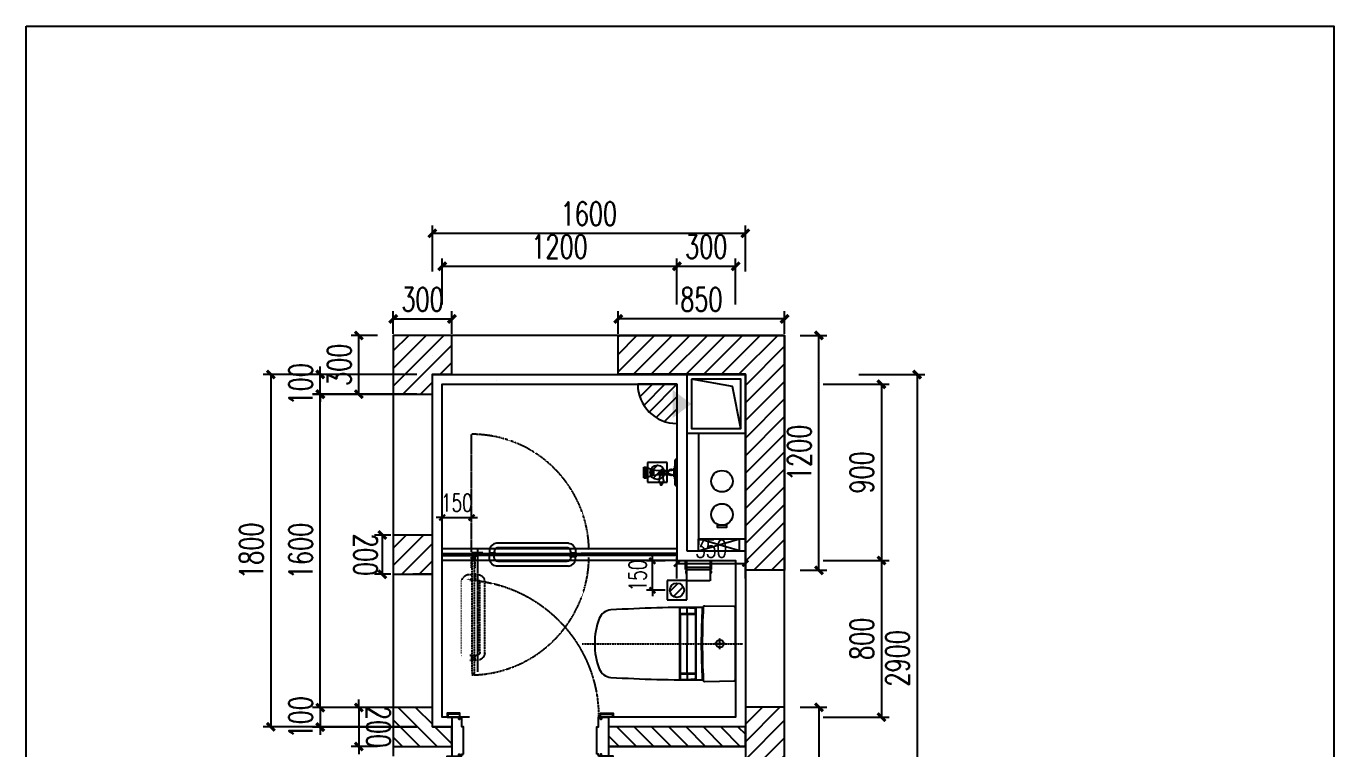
# Model space of a CAD drawing. Header units: millimetres. Extents: x 1229 to 7913, y 577 to 7470.
# Drawn here: x 1229 to 7913, y 3778 to 7470 of the extents above; entities that cross this region are included whole.
import ezdxf

# ---------------------------------------------------------------- set-up
doc = ezdxf.new("R2010")
doc.units = ezdxf.units.MM
doc.set_wipeout_variables(frame=1)
doc.linetypes.add('1', pattern=[0.375, 0.25, -0.125])
doc.linetypes.add('DASH', pattern=[0.35, 0.25, -0.1])
for name, color, linetype in [('BZ-01-轴线、立面、节点尺寸', 3, 'Continuous'), ('JJ-01-洁具', 32, 'Continuous'), ('JJ-01-洁具新', 32, 'Continuous'), ('L-02-装修层新', 15, 'Continuous'), ('QT-02-新建墙体', 4, 'Continuous'), ('SPACE_HATCH', 8, 'Continuous'), ('wall-1', 7, 'Continuous'), ('建-墙-填充墙', 53, 'Continuous'), ('管井', 210, 'Continuous'), ('门', 8, 'Continuous'), ('门套', 15, 'Continuous')]:
    doc.layers.add(name, color=color, linetype=linetype)
doc.styles.add('DIM_FONT', font='SIMPLEX', dxfattribs={"width": 0.7, "bigfont": 'GBCBIG'})
doc.dimstyles.new('30', dxfattribs={"dimtxt": 90, "dimasz": 30, "dimexe": 30, "dimexo": 60, "dimgap": 30, "dimtad": 1, "dimdec": 0, "dimzin": 0, "dimdsep": 46, "dimtxsty": 'DIM_FONT', "dimblk": 'ARCHTICK', "dimcen": 0.09, "dimclrd": 9, "dimclre": 9, "dimclrt": 2, "dimazin": 2, "dimtfac": 1, "dimtdec": 0, "dimtix": 1, "dimtmove": 2, "dimatfit": 3, "dimldrblk": 'DOT', "dimfxl": 1, "dimtolj": 1, "dimtzin": 0, "dimarcsym": 0})
doc.dimstyles.new('40', dxfattribs={"dimtxt": 120, "dimasz": 40, "dimexe": 40, "dimexo": 80, "dimgap": 40, "dimtad": 1, "dimdec": 0, "dimzin": 0, "dimdsep": 46, "dimtxsty": 'DIM_FONT', "dimblk": 'ARCHTICK', "dimcen": 0.09, "dimclrd": 3, "dimclre": 3, "dimclrt": 2, "dimazin": 2, "dimtfac": 1, "dimtdec": 0, "dimtix": 1, "dimtmove": 2, "dimatfit": 3, "dimldrblk": 'DOT', "dimfxl": 1, "dimtolj": 1, "dimtzin": 0, "dimarcsym": 0})
pattern_1 = [(45, (-393542.877, -238083.166), (-44.901281, 44.901281), [])]

# ---------------------------------------------------------------- blocks, each defined once
blk = doc.blocks.new('喷淋')
for p, q in [((246363.7, 44271.6, 1200), (246363.7, 44325.4, 1200)), ((246363.7, 44325.4, 1200), (246373.7, 44325.4, 1200)), ((246373.7, 44325.4, 1200), (246406, 44313.4, 1200)), ((246373.7, 44271.6, 1200), (246373.7, 44325.4, 1200)), ((246406, 44313.4, 1200), (246406, 44283.6, 1200)), ((246406, 44311.6, 1200), (246441.5, 44308.9, 1200)), ((246519.1, 44276.5, 1200), (246519.1, 44320.5, 1200)), ((246521.1, 44266.5, 1200), (246521.1, 44330.5, 1200)), ((246524.1, 44234.2, 1200), (246524.1, 44362.8, 1200)), ((246525.4, 44276.5, 1200), (246525.4, 44320.5, 1200)), ((246527.1, 44365.8, 1200), (246532.4, 44365.8, 1200)), ((246527.4, 44266.5, 1200), (246527.4, 44330.5, 1200)), ((246532.4, 44333.5, 1200), (246530.4, 44333.5, 1200)), ((246532.4, 44365.8, 1200), (246532.4, 44231.2, 1200)), ((246363.7, 44271.6, 1200), (246373.7, 44271.6, 1200)), ((246373.7, 44271.6, 1200), (246406, 44283.6, 1200)), ((246406, 44284.2, 1200), (246441.5, 44288.1, 1200)), ((246448.1, 44298.5, 1200), (246440.2, 44256.2, 1200)), ((246440.2, 44256.2, 1200), (246449.4, 44236.6, 1200)), ((246441.5, 44308.9, 1200), (246441.5, 44288.1, 1200)), ((246441.5, 44308.9, 1200), (246490.6, 44308.9, 1200)), ((246441.5, 44288.1, 1200), (246491.8, 44288.1, 1200)), ((246453.6, 44298.6, 1200), (246463, 44256.6, 1200)), ((246463, 44256.6, 1200), (246454.5, 44236.7, 1200)), ((246515.5, 44309.2, 1200), (246525.4, 44309.2, 1200)), ((246515.5, 44289.2, 1200), (246525.4, 44289.2, 1200)), ((246532.4, 44263.5, 1200), (246530.4, 44263.5, 1200)), ((246527.1, 44231.2, 1200), (246532.4, 44231.2, 1200))]:
    blk.add_line(p, q)
for centre, radius in [((246503.2, 44299.2, 1200), 15.9), ((246450.8, 44298.5, 1200), 2.75), ((246452, 44235.9, 1200), 2.75)]:
    blk.add_circle(centre, radius)
for centre, radius, start, end in [((246459.3, 44444.3, 1200), 141.1, 270.00348, 294.84229), ((246521.2, 44320.5, 1200), 2.06, 90.00008, 179.99795), ((246524.1, 44330.5, 1200), 3, 90.00008, 179.99795), ((246527.1, 44362.8, 1200), 3, 90.00008, 179.99795), ((246527.4, 44320.5, 1200), 2.06, 90.00008, 179.99795), ((246530.4, 44330.5, 1200), 3, 90.00008, 179.99795), ((246450.8, 44298.5, 1200), 9.75, 298.76323, 243.34714), ((246450.8, 44298.5, 1200), 4.75, 317.34923, 224.76113), ((246459.3, 44152.8, 1200), 141.1, 65.15788, 89.99108), ((246521.2, 44276.5, 1200), 2.06, 179.99795, 270.00008), ((246524.1, 44266.5, 1200), 3, 179.99795, 270.00008), ((246527.4, 44276.5, 1200), 2.06, 179.99795, 270.00008), ((246530.4, 44266.5, 1200), 3, 179.99795, 270.00008), ((246527.1, 44234.2, 1200), 3, 180.00205, 269.99992)]:
    blk.add_arc(centre, radius, start, end)
at = {"extrusion": (0, 0, -1)}
blk.add_ellipse((246406, 44298.1, 2800), major_axis=(0, 12.7), ratio=0.672721, dxfattribs=at)
blk = doc.blocks.new('A$C686B1A3C')
for p, q in [((-285.7, -180.3), (-285.7, 180.3)), ((-283.3, 156.4), (-283.3, 180.3)), ((-283.3, 148.3), (-283.3, -148.3)), ((-280.3, 153.4), (-208.6, 153.4)), ((-280.3, 151.3), (-208.6, 151.3)), ((-247.6, 155.1), (-247.6, 181.4)), ((-247.6, 149.1), (-247.6, -0.2)), ((-205.6, 156.4), (-205.6, 178.4)), ((-205.6, 148.3), (-205.6, -148.3)), ((-201, -184.8), (-201, 185.3)), ((-720, 0), (-720, 0)), ((-247.6, -149.1), (-247.6, 0.2)), ((-52.7, 0), (-108.1, 0)), ((-283.3, -156.4), (-283.3, -180.3)), ((-280.3, -151.3), (-208.6, -151.3)), ((-280.3, -153.4), (-208.6, -153.4)), ((-247.6, -155.1), (-247.6, -181.4)), ((-205.6, -156.4), (-205.6, -178.4))]:
    blk.add_line(p, q)
blk.add_lwpolyline([(0, 183.1, 0.40958), (-6.9, 190.1), (-158.2, 192.5, 0.340858), (-165.1, 187.3, -0.338866), (-168, 185.1, 0.017192), (-637.7, 172.2, 0.297651), (-697.3, 128.8, 0.100336), (-720, 0, 0.100336), (-697.3, -128.8, 0.297651), (-637.7, -172.1, 0.016617), (-168.1, -184.6, -0.353394), (-165.2, -187, 0.356819), (-158.1, -192.5), (-6.9, -190.1, 0.409594), (0, -183.1)], format="xyb", close=True)
blk.add_circle((-80.4, 0), 20)
for centre, radius, start, end in [((-282.7, 180.3), 3, 88.90255, 179.99831), ((-280.3, 180.3), 3, 88.87567, 180), ((-280.3, 156.4), 3, 180, 270), ((-280.3, 148.3), 3, 90, 180), ((-381.9, -4999.3), 5183.6, 88.08199, 88.90255), ((-208.6, 156.4), 3, 270, 0), ((-208.6, 148.3), 3, 0, 90), ((-208.6, 178.4), 3, 0, 88.08199), ((3130, 2.3), 3305.4, 176.82925, 180.04022), ((3135, 2.3), 3305.4, 176.82985, 180.04022), ((3133, -2.4), 3308.4, 179.95843, 183.15762), ((3138, -2.4), 3308.4, 179.95843, 183.15705), ((-282.7, -180.3), 3, 179.99889, 271.09465), ((-280.3, -148.3), 3, 179.9972, 269.9972), ((-280.3, -156.4), 3, 89.9972, 179.9972), ((-280.3, -180.3), 3, 179.9972, 271.12153), ((-381.7, 4999.3), 5183.6, 271.09465, 271.91521), ((-208.6, -148.3), 3, 269.9972, 359.9972), ((-208.6, -156.4), 3, 359.9972, 89.9972), ((-208.6, -178.4), 3, 271.91521, 359.9972)]:
    blk.add_arc(centre, radius, start, end)
at = {"layer": 'JJ-01-洁具', "color": 251, "linetype": 'DASH'}
for p, q in [((-783.6, 0), (36.8, 0)), ((-80.4, -27.6), (-80.4, 27.7)), ((-80.4, -27.6), (-80.4, 27.7))]:
    blk.add_line(p, q, dxfattribs=at)
blk = doc.blocks.new('*U10')
at = {"layer": '门套', "color": 8, "elevation": 0}
for points in [[(-480460.3, 74389.1), (-480460.3, 74389.1), (-480460.3, 74409.1), (-480525.3, 74409.1), (-480525.3, 74389.1), (-480520.3, 74389.1)], [(-479740.3, 74389.1), (-479740.3, 74389.1), (-479740.3, 74409.1), (-479675.3, 74409.1), (-479675.3, 74389.1), (-479680.3, 74389.1)], [(-480460.3, 74189.2), (-480460.3, 74189.2), (-480460.3, 74169.2), (-480525.3, 74169.2), (-480525.3, 74189.2), (-480520.3, 74189.2)], [(-479740.3, 74189.2), (-479740.3, 74189.2), (-479740.3, 74169.2), (-479675.3, 74169.2), (-479675.3, 74189.2), (-479680.3, 74189.2)]]:
    blk.add_lwpolyline(points, dxfattribs=at)
at = {"layer": '门套', "elevation": 0}
for points in [[(-480460.3, 74379.1), (-480460.3, 74404.1), (-480520.3, 74404.1), (-480520.3, 74389.1), (-480465.3, 74389.1), (-480465.3, 74379.1)], [(-479740.3, 74379.1), (-479740.3, 74404.1), (-479680.3, 74404.1), (-479680.3, 74389.1), (-479735.3, 74389.1), (-479735.3, 74379.1)], [(-480460.3, 74199.2), (-480460.3, 74174.2), (-480520.3, 74174.2), (-480520.3, 74189.2), (-480465.3, 74189.2), (-480465.3, 74199.2)], [(-479740.3, 74199.2), (-479740.3, 74174.2), (-479680.3, 74174.2), (-479680.3, 74189.2), (-479735.3, 74189.2), (-479735.3, 74199.2)]]:
    blk.add_lwpolyline(points, close=True, dxfattribs=at)
for points in [[(-480440.3, 74199.2), (-480440.3, 74339.1), (-480450.3, 74339.1), (-480450.3, 74389.1), (-480500.3, 74389.1), (-480500.3, 74189.2), (-480465.3, 74189.2), (-480465.3, 74199.2), (-480460.3, 74199.2), (-480460.3, 74189.2), (-480450.3, 74189.2)], [(-479760.3, 74199.2), (-479760.3, 74339.1), (-479750.3, 74339.1), (-479750.3, 74389.1), (-479700.3, 74389.1), (-479700.3, 74189.2), (-479735.3, 74189.2), (-479735.3, 74199.2), (-479740.3, 74199.2), (-479740.3, 74189.2), (-479750.3, 74189.2)]]:
    blk.add_lwpolyline(points, dxfattribs=at)
at = {"layer": '门套', "linetype": 'ByBlock', "elevation": 0}
for points in [[(-480460.3, 74389.1), (-480460.3, 74379.1), (-480465.3, 74379.1), (-480465.3, 74389.1)], [(-479740.3, 74389.1), (-479740.3, 74379.1), (-479735.3, 74379.1), (-479735.3, 74389.1)], [(-480450.3, 74189.2), (-480450.3, 74199.2), (-480440.3, 74199.2)], [(-479750.3, 74189.2), (-479750.3, 74199.2), (-479760.3, 74199.2)]]:
    blk.add_lwpolyline(points, dxfattribs=at)
blk = doc.blocks.new('A$C2634459F')
at = {"color": 0}
for p, q in [((592.3, 337.9, 0), (592.3, 334.1, 0)), ((592.3, 337.9, 0), (650, 337.9, 0)), ((650, 320.2, 0), (650, 337.9, 0))]:
    blk.add_line(p, q, dxfattribs=at)
at = {"color": 0, "linetype": 'DASH'}
for p, q in [((650, 320.2, 0), (632.3, 320.2, 0)), ((632.3, 262.4, 0), (632.3, 320.2, 0)), ((650, 262.4, 0), (650, 320.2, 0)), ((632.3, 262.4, 0), (636.2, 262.4, 0)), ((646.2, 262.4, 0), (650, 262.4, 0))]:
    blk.add_line(p, q, dxfattribs=at)
at = {"color": 0, "elevation": 0}
for points in [[(147.3, 337.9), (114.8, 337.9), (114.8, 334.1), (147.3, 334.1)], [(562.2, 337.9), (529.7, 337.9), (529.7, 334.1), (562.2, 334.1)], [(626, 324.1), (626, 321.2), (645.2, 321.2), (645.2, 337), (626, 337), (626, 334.1), (642.3, 334.1), (642.3, 324.1)], [(642.3, 332.5), (640.8, 334.1), (52.9, 334.1), (50, 331.2), (50, 327), (52.9, 324.1), (639.4, 324.1), (642.3, 327)], [(147.3, 320.2), (114.8, 320.2), (114.8, 324.1), (147.3, 324.1)]]:
    blk.add_lwpolyline(points, close=True, dxfattribs=at)
for points in [[(154.7, 387.4, 0.36855), (119, 351.7), (119, 337.8)], [(143.1, 337.8), (143.1, 344.1, -0.414214), (162.4, 363.4), (514.6, 363.4, -0.414214), (533.9, 344.1), (533.9, 334)], [(154.7, 387.4), (522.3, 387.4, -0.368054), (558, 351.7), (558, 334)], [(154.7, 270.6, -0.36855), (119, 306.4), (119, 320.2)], [(143.1, 320.2), (143.1, 314, 0.414214), (162.4, 294.7), (514.6, 294.7, 0.414214), (533.9, 314), (533.9, 324.1)], [(154.7, 270.6), (522.3, 270.6, 0.368054), (558, 306.4), (558, 324.1)]]:
    blk.add_lwpolyline(points, format="xyb", dxfattribs=at)
at = {"color": 0, "linetype": 'DASH', "elevation": 0}
for points in [[(646.2, 296.1), (649.1, 296.1), (649.1, 315.4), (633.3, 315.4), (633.3, 296.1), (636.2, 296.1), (636.2, 312.5), (646.2, 312.5)], [(637.7, 312.5), (636.2, 311), (636.2, -276.8), (639.1, -279.7), (643.4, -279.7), (646.2, -276.8), (646.2, 309.6), (643.3, 312.5)], [(631.2, 234.4), (631.2, 201.8), (635, 201.8), (635, 234.4)], [(632.4, -182.4), (632.4, -215), (636.2, -215), (636.2, -182.4)], [(650.1, -182.4), (650.1, -215), (646.2, -215), (646.2, -182.4)]]:
    blk.add_lwpolyline(points, close=True, dxfattribs=at)
for points in [[(582.8, -175), (582.9, 192.5, -0.368054), (618.6, 228.2), (636.3, 228.2)], [(632.4, -186.6), (626.1, -186.6, -0.414214), (606.9, -167.4), (606.9, 184.8, -0.414214), (626.2, 204.1), (636.3, 204.1)], [(699.7, -175), (699.6, 192.5, 0.368054), (663.8, 228.2), (646.2, 228.2)], [(650.1, -186.6), (656.3, -186.6, 0.414214), (675.6, -167.4), (675.5, 184.8, 0.414214), (656.3, 204.1), (646.2, 204.1)], [(582.8, -175, 0.36855), (618.6, -210.7), (632.4, -210.7)], [(699.7, -175, -0.36855), (663.9, -210.7), (650.1, -210.7)]]:
    blk.add_lwpolyline(points, format="xyb", dxfattribs=at)
blk = doc.blocks.new('eqrew')
at = {"layer": '门', "linetype": 'DASH'}
blk.add_arc((-478556, 72827.2), 701.7, 3.40844, 89.95242, dxfattribs=at)
blk.add_wipeout([(-478555.4, 72828.9), (-478555.4, 72868.9), (-477855.4, 72868.9), (-477855.4, 72828.9)]).dxf.layer = '门'
blk = doc.blocks.new('CA6WA18')
at = {"color": 4, "ltscale": 0.5}
for points in [[(250, -250), (0, -250), (0, 0), (250, 0)], [(230, -230), (20, -230), (20, -20), (230, -20)]]:
    blk.add_lwpolyline(points, close=True, dxfattribs=at)
blk.add_lwpolyline([(20, -20), (198.9, -54.5), (230, -230)], dxfattribs=at)
at = {"color": 250, "linetype": 'DASH', "ltscale": 0.5}
blk.add_solid([(65, -310), (125, -230), (185, -310)], dxfattribs=at)
blk = doc.blocks.new('_ArchTick')
at = {"color": 0, "linetype": 'ByBlock', "const_width": 0.4}
blk.add_lwpolyline([(-0.5, -0.5), (0.5, 0.5)], dxfattribs=at)
blk = doc.blocks.new('*D14')
at = {"layer": 'BZ-01-轴线、立面、节点尺寸', "color": 3, "lineweight": -2}
for p, q in [((4555.2, 6047.9), (4555.2, 6283.6)), ((4855.2, 6047.9), (4855.2, 6283.6)), ((4555.2, 6243.6), (4855.2, 6243.6))]:
    blk.add_line(p, q, dxfattribs=at)
at = {"layer": 'Defpoints', "color": 0}
for p in [(4855.2, 6243.6), (4555.2, 5967.9), (4855.2, 5967.9)]:
    blk.add_point(p, dxfattribs=at)
at = {"layer": 'BZ-01-轴线、立面、节点尺寸', "color": 3, "lineweight": -2, "xscale": 40, "yscale": 40, "zscale": 40}
for p, rotation in [((4555.2, 6243.6), 179.9997124094776), ((4855.2, 6243.6), 359.9997124094776)]:
    blk.add_blockref('_ArchTick', p, dxfattribs=dict(at, rotation=rotation))
at = {"layer": 'BZ-01-轴线、立面、节点尺寸', "color": 2, "insert": (4705.2, 6343.6), "char_height": 120, "attachment_point": 5, "rotation": 359.99971, "style": 'DIM_FONT'}
blk.add_mtext('\\A1;300', dxfattribs=at)
blk = doc.blocks.new('_Dot')
at = {"lineweight": -2}
blk.add_line((-0.5, 0), (-1, 0), dxfattribs=at)
at = {"const_width": 0.5}
blk.add_lwpolyline([(-0.25, 0, 1), (0.25, 0, 1)], format="xyb", close=True, dxfattribs=at)
blk = doc.blocks.new('*D15')
at = {"layer": 'BZ-01-轴线、立面、节点尺寸', "color": 3, "lineweight": -2}
for p, q in [((5302.2, 5640.4), (5640.6, 5640.4)), ((5600.6, 5640.4), (5600.6, 4740.4)), ((5302.2, 4740.4), (5640.6, 4740.4))]:
    blk.add_line(p, q, dxfattribs=at)
at = {"layer": 'Defpoints', "color": 0}
for p in [(5222.2, 5640.4), (5222.2, 4740.4), (5600.6, 4740.4)]:
    blk.add_point(p, dxfattribs=at)
at = {"layer": 'BZ-01-轴线、立面、节点尺寸', "color": 3, "lineweight": -2, "xscale": 40, "yscale": 40, "zscale": 40}
for p, rotation in [((5600.6, 5640.4), 90), ((5600.6, 4740.4), 270)]:
    blk.add_blockref('_ArchTick', p, dxfattribs=dict(at, rotation=rotation))
at = {"layer": 'BZ-01-轴线、立面、节点尺寸', "color": 2, "insert": (5500.6, 5190.4), "char_height": 120, "attachment_point": 5, "rotation": 90, "style": 'DIM_FONT'}
blk.add_mtext('\\A1;900', dxfattribs=at)
blk = doc.blocks.new('*D16')
at = {"layer": 'BZ-01-轴线、立面、节点尺寸', "color": 3, "lineweight": -2}
for p, q in [((5484.2, 5690.4), (5822.6, 5690.4)), ((5782.6, 5690.4), (5782.6, 2790.4)), ((5484.2, 2790.4), (5822.6, 2790.4))]:
    blk.add_line(p, q, dxfattribs=at)
at = {"layer": 'Defpoints', "color": 0}
for p in [(5404.2, 5690.4), (5404.2, 2790.4), (5782.6, 2790.4)]:
    blk.add_point(p, dxfattribs=at)
at = {"layer": 'BZ-01-轴线、立面、节点尺寸', "color": 3, "lineweight": -2, "xscale": 40, "yscale": 40, "zscale": 40}
for p, rotation in [((5782.6, 5690.4), 90), ((5782.6, 2790.4), 270)]:
    blk.add_blockref('_ArchTick', p, dxfattribs=dict(at, rotation=rotation))
at = {"layer": 'BZ-01-轴线、立面、节点尺寸', "color": 2, "insert": (5682.6, 4240.4), "char_height": 120, "attachment_point": 5, "rotation": 90, "style": 'DIM_FONT'}
blk.add_mtext('\\A1;2900', dxfattribs=at)
blk = doc.blocks.new('*D17')
at = {"layer": 'BZ-01-轴线、立面、节点尺寸', "color": 3, "lineweight": -2}
for p, q in [((5302.2, 4740.4), (5640.6, 4740.4)), ((5600.6, 4740.4), (5600.6, 3940.4)), ((5302.2, 3940.4), (5640.6, 3940.4))]:
    blk.add_line(p, q, dxfattribs=at)
at = {"layer": 'Defpoints', "color": 0}
for p in [(5222.2, 4740.4), (5222.2, 3940.4), (5600.6, 3940.4)]:
    blk.add_point(p, dxfattribs=at)
at = {"layer": 'BZ-01-轴线、立面、节点尺寸', "color": 3, "lineweight": -2, "xscale": 40, "yscale": 40, "zscale": 40}
for p, rotation in [((5600.6, 4740.4), 90), ((5600.6, 3940.4), 270)]:
    blk.add_blockref('_ArchTick', p, dxfattribs=dict(at, rotation=rotation))
at = {"layer": 'BZ-01-轴线、立面、节点尺寸', "color": 2, "insert": (5500.6, 4340.4), "char_height": 120, "attachment_point": 5, "rotation": 90, "style": 'DIM_FONT'}
blk.add_mtext('\\A1;800', dxfattribs=at)
blk = doc.blocks.new('*D19')
at = {"layer": 'BZ-01-轴线、立面、节点尺寸', "color": 3, "lineweight": -2}
for p, q in [((3305.2, 6216.4), (3305.2, 6452.1)), ((4905.2, 6216.4), (4905.2, 6452.1)), ((3305.2, 6412.1), (4905.2, 6412.1))]:
    blk.add_line(p, q, dxfattribs=at)
at = {"layer": 'Defpoints', "color": 0}
for p in [(4905.2, 6412.1), (3305.2, 6136.4), (4905.2, 6136.4)]:
    blk.add_point(p, dxfattribs=at)
at = {"layer": 'BZ-01-轴线、立面、节点尺寸', "color": 3, "lineweight": -2, "xscale": 40, "yscale": 40, "zscale": 40, "rotation": 180}
blk.add_blockref('_ArchTick', (3305.2, 6412.1), dxfattribs=at)
at = {"layer": 'BZ-01-轴线、立面、节点尺寸', "color": 3, "lineweight": -2, "xscale": 40, "yscale": 40, "zscale": 40}
blk.add_blockref('_ArchTick', (4905.2, 6412.1), dxfattribs=at)
at = {"layer": 'BZ-01-轴线、立面、节点尺寸', "color": 2, "insert": (4105.2, 6512.1), "char_height": 120, "attachment_point": 5, "style": 'DIM_FONT'}
blk.add_mtext('\\A1;1600', dxfattribs=at)
blk = doc.blocks.new('*D20')
at = {"layer": 'BZ-01-轴线、立面、节点尺寸', "color": 3, "lineweight": -2}
for p, q in [((3355.6, 6047.9), (3355.6, 6283.6)), ((4555.2, 6047.9), (4555.2, 6283.6)), ((3355.6, 6243.6), (4555.2, 6243.6))]:
    blk.add_line(p, q, dxfattribs=at)
at = {"layer": 'Defpoints', "color": 0}
for p in [(4555.2, 6243.6), (3355.6, 5967.9), (4555.2, 5967.9)]:
    blk.add_point(p, dxfattribs=at)
at = {"layer": 'BZ-01-轴线、立面、节点尺寸', "color": 3, "lineweight": -2, "xscale": 40, "yscale": 40, "zscale": 40}
for p, rotation in [((3355.6, 6243.6), 179.9999280848326), ((4555.2, 6243.6), 359.9999280848325)]:
    blk.add_blockref('_ArchTick', p, dxfattribs=dict(at, rotation=rotation))
at = {"layer": 'BZ-01-轴线、立面、节点尺寸', "color": 2, "insert": (3955.4, 6343.6), "char_height": 120, "attachment_point": 5, "rotation": 359.99993, "style": 'DIM_FONT'}
blk.add_mtext('\\A1;1200', dxfattribs=at)
blk = doc.blocks.new('*D21')
at = {"layer": 'BZ-01-轴线、立面、节点尺寸', "color": 3, "lineweight": -2}
for p, q in [((3025.2, 5890.4), (2889.6, 5890.4)), ((2929.5, 5590.4), (2929.6, 5890.4)), ((3025.1, 5590.4), (2889.5, 5590.5))]:
    blk.add_line(p, q, dxfattribs=at)
at = {"layer": 'Defpoints', "color": 0}
for p in [(2929.6, 5890.4), (3105.2, 5890.4, 0), (3105.1, 5590.4, 0)]:
    blk.add_point(p, dxfattribs=at)
at = {"layer": 'BZ-01-轴线、立面、节点尺寸', "color": 3, "lineweight": -2, "xscale": 40, "yscale": 40, "zscale": 40}
for p, rotation in [((2929.6, 5890.4), 89.97776909655255), ((2929.5, 5590.4), 269.9777690965525)]:
    blk.add_blockref('_ArchTick', p, dxfattribs=dict(at, rotation=rotation))
at = {"layer": 'BZ-01-轴线、立面、节点尺寸', "color": 2, "insert": (2829.6, 5740.5), "char_height": 120, "attachment_point": 5, "rotation": 89.97777, "style": 'DIM_FONT'}
blk.add_mtext('\\A1;300', dxfattribs=at)
blk = doc.blocks.new('*D22')
at = {"layer": 'BZ-01-轴线、立面、节点尺寸', "color": 3, "lineweight": -2}
for p, q in [((3105.2, 5898.9), (3105.2, 6014.3)), ((3105.2, 5974.3), (3405.2, 5974.3)), ((3405.2, 5898.8), (3405.2, 6014.3))]:
    blk.add_line(p, q, dxfattribs=at)
at = {"layer": 'Defpoints', "color": 0}
for p in [(3405.2, 5974.3), (3105.2, 5818.9, 0), (3405.2, 5818.8, 0)]:
    blk.add_point(p, dxfattribs=at)
at = {"layer": 'BZ-01-轴线、立面、节点尺寸', "color": 3, "lineweight": -2, "xscale": 39.99999999999999, "yscale": 40, "zscale": 40}
for p, rotation in [((3105.2, 5974.3), 179.9988810431415), ((3405.2, 5974.3), 359.9988810431415)]:
    blk.add_blockref('_ArchTick', p, dxfattribs=dict(at, rotation=rotation))
at = {"layer": 'BZ-01-轴线、立面、节点尺寸', "color": 2, "insert": (3255.2, 6074.3), "char_height": 120, "attachment_point": 5, "rotation": 359.99888, "style": 'DIM_FONT'}
blk.add_mtext('\\A1;300', dxfattribs=at)
blk = doc.blocks.new('*D23')
at = {"layer": 'BZ-01-轴线、立面、节点尺寸', "color": 3, "lineweight": -2}
for p, q in [((5185.2, 5890.4), (5320.8, 5890.4)), ((5280.8, 4690.4), (5280.8, 5890.4)), ((5185.2, 4690.4), (5320.8, 4690.4))]:
    blk.add_line(p, q, dxfattribs=at)
at = {"layer": 'Defpoints', "color": 0}
for p in [(5105.2, 5890.4, 0), (5280.8, 5890.4), (5105.2, 4690.4, 0)]:
    blk.add_point(p, dxfattribs=at)
at = {"layer": 'BZ-01-轴线、立面、节点尺寸', "color": 3, "lineweight": -2, "xscale": 40.00000000000001, "yscale": 40, "zscale": 40}
for p, rotation in [((5280.8, 5890.4), 89.9992776533224), ((5280.8, 4690.4), 269.9992776533224)]:
    blk.add_blockref('_ArchTick', p, dxfattribs=dict(at, rotation=rotation))
at = {"layer": 'BZ-01-轴线、立面、节点尺寸', "color": 2, "insert": (5180.8, 5290.4), "char_height": 120, "attachment_point": 5, "rotation": 89.99928, "style": 'DIM_FONT'}
blk.add_mtext('\\A1;1200', dxfattribs=at)
blk = doc.blocks.new('*D24')
at = {"layer": 'BZ-01-轴线、立面、节点尺寸', "color": 3, "lineweight": -2}
for p, q in [((4255.2, 5898.9), (4255.2, 6014.3)), ((5105.2, 5974.3), (4255.2, 5974.3)), ((5105.2, 5898.9), (5105.2, 6014.3))]:
    blk.add_line(p, q, dxfattribs=at)
at = {"layer": 'Defpoints', "color": 0}
for p in [(4255.2, 5974.3), (4255.2, 5818.9, 0), (5105.2, 5818.9, 0)]:
    blk.add_point(p, dxfattribs=at)
at = {"layer": 'BZ-01-轴线、立面、节点尺寸', "color": 3, "lineweight": -2, "xscale": 40, "yscale": 40, "zscale": 40}
for p, rotation in [((4255.2, 5974.3), 179.9995279742186), ((5105.2, 5974.3), 359.9995279742187)]:
    blk.add_blockref('_ArchTick', p, dxfattribs=dict(at, rotation=rotation))
at = {"layer": 'BZ-01-轴线、立面、节点尺寸', "color": 2, "insert": (4680.2, 6074.3), "char_height": 120, "attachment_point": 5, "rotation": 359.99953, "style": 'DIM_FONT'}
blk.add_mtext('\\A1;850', dxfattribs=at)
blk = doc.blocks.new('*D25')
at = {"layer": 'BZ-01-轴线、立面、节点尺寸', "color": 3, "lineweight": -2}
for p, q in [((3093.2, 4870.3), (3009.6, 4870.3)), ((3049.6, 4870.3), (3049.6, 4670.3)), ((3093.2, 4670.3), (3009.6, 4670.3))]:
    blk.add_line(p, q, dxfattribs=at)
at = {"layer": 'Defpoints', "color": 0}
for p in [(3173.2, 4870.4, 0), (3049.6, 4670.3), (3173.2, 4670.4, 0)]:
    blk.add_point(p, dxfattribs=at)
at = {"layer": 'BZ-01-轴线、立面、节点尺寸', "color": 3, "lineweight": -2, "xscale": 40.00000000000001, "yscale": 40, "zscale": 40}
for p, rotation in [((3049.6, 4870.3), 90.00291524339646), ((3049.6, 4670.3), 270.0029152433964)]:
    blk.add_blockref('_ArchTick', p, dxfattribs=dict(at, rotation=rotation))
at = {"layer": 'BZ-01-轴线、立面、节点尺寸', "color": 2, "insert": (2964, 4769.3), "char_height": 120, "attachment_point": 5, "rotation": 270.00292, "style": 'DIM_FONT'}
blk.add_mtext('\\A1;200', dxfattribs=at)
blk = doc.blocks.new('*D26')
at = {"layer": 'BZ-01-轴线、立面、节点尺寸', "color": 3, "lineweight": -2}
for p, q in [((2929.6, 3989.9), (2929.6, 4029.9)), ((3025.2, 3989.9), (2889.6, 3989.8)), ((2929.6, 3989.9), (2929.7, 3790.3)), ((3025.3, 3790.3), (2889.7, 3790.2)), ((2929.7, 3790.3), (2929.7, 3750.3))]:
    blk.add_line(p, q, dxfattribs=at)
at = {"layer": 'Defpoints', "color": 0}
for p in [(3105.2, 3989.9, 0), (2929.7, 3790.3), (3105.3, 3790.4, 0)]:
    blk.add_point(p, dxfattribs=at)
at = {"layer": 'BZ-01-轴线、立面、节点尺寸', "color": 3, "lineweight": -2, "xscale": 40, "yscale": 40, "zscale": 40}
for p, rotation in [((2929.6, 3989.9), 270.0280398593546), ((2929.7, 3790.3), 90.02803985935458)]:
    blk.add_blockref('_ArchTick', p, dxfattribs=dict(at, rotation=rotation))
at = {"layer": 'BZ-01-轴线、立面、节点尺寸', "color": 2, "insert": (3029.6, 3890.1), "char_height": 120, "attachment_point": 5, "rotation": 270.02804, "style": 'DIM_FONT'}
blk.add_mtext('\\A1;200', dxfattribs=at)
blk = doc.blocks.new('*D27')
at = {"layer": 'BZ-01-轴线、立面、节点尺寸', "color": 3, "lineweight": -2}
for p, q in [((5185.2, 3990.3), (5320.7, 3990.3)), ((5280.7, 3990.3), (5280.7, 2690.4)), ((5185.2, 2690.4), (5320.7, 2690.4))]:
    blk.add_line(p, q, dxfattribs=at)
at = {"layer": 'Defpoints', "color": 0}
for p in [(5105.2, 3990.3, 0), (5105.2, 2690.4, 0), (5280.7, 2690.4)]:
    blk.add_point(p, dxfattribs=at)
at = {"layer": 'BZ-01-轴线、立面、节点尺寸', "color": 3, "lineweight": -2, "xscale": 40, "yscale": 40, "zscale": 40}
for p, rotation in [((5280.7, 3990.3), 89.99990510030527), ((5280.7, 2690.4), 269.9999051003052)]:
    blk.add_blockref('_ArchTick', p, dxfattribs=dict(at, rotation=rotation))
at = {"layer": 'BZ-01-轴线、立面、节点尺寸', "color": 2, "insert": (5180.7, 3340.3), "char_height": 120, "attachment_point": 5, "rotation": 89.99991, "style": 'DIM_FONT'}
blk.add_mtext('\\A1;1300', dxfattribs=at)
blk = doc.blocks.new('A$Cb7c9c6d6')
at = {"layer": 'SPACE_HATCH'}
for p, q in [((200, 200), (0, 200)), ((0, 200), (200, 200)), ((74.5, 200), (10.5, 136)), ((139, 200), (31.4, 92.4)), ((200, 200), (58.6, 58.6)), ((200, 136.5), (93.9, 30.4)), ((200, 200), (200, 0)), ((200, 73.5), (136.8, 10.3))]:
    blk.add_line(p, q, dxfattribs=at)
blk.add_arc((200, 200), 200, 180, 270, dxfattribs=at)
blk = doc.blocks.new('A$Cb387b5bf')
at = {"layer": 'JJ-01-洁具'}
h = blk.add_hatch(dxfattribs=at)
h.set_pattern_fill('ANSI31', color=256, scale=250)
h.set_pattern_definition([(45, (-413366.39, -166743.766), (-22.097087, 22.097087), [])])
edge = h.paths.add_edge_path()
edge.add_arc((50, 50), 36.5, 0, 360)
for p, q in [((100, 100, 0), (0, 100, 0)), ((0, 100, 0), (0, 0, 0)), ((100, 0, 0), (100, 100, 0)), ((0, 0, 0), (100, 0, 0))]:
    blk.add_line(p, q, dxfattribs=at)
blk.add_circle((50, 50, 0), 36.5, dxfattribs=at)
blk = doc.blocks.new('fghgkkkll')
at = {"color": 0, "extrusion": (0, 0, -1)}
for p, q in [((65438.2, 34993.5), (65392.1, 34993.5)), ((65438.2, 34993.5), (65438.2, 34859.5)), ((65438.2, 34859.5), (65392.1, 34859.5)), ((65438.2, 34859.5), (65392.1, 34859.5))]:
    blk.add_line(p, q, dxfattribs=at)
at = {"color": 0}
for p, q in [((65392.1, 34988), (65440.6, 34988)), ((65392.1, 34988), (65392.1, 34987)), ((65392.1, 34987), (65392.1, 34866)), ((65426.1, 34988), (65426.1, 34865)), ((65440.6, 34988), (65446.3, 34992)), ((65440.6, 34988), (65460, 34988)), ((65446.3, 34992), (65454.2, 34992)), ((65454.2, 34992), (65460, 34988)), ((65460, 34988), (65491.1, 34988)), ((65494.1, 34985), (65494.1, 34868)), ((65392.1, 34866), (65392.1, 34865)), ((65440.6, 34865), (65392.1, 34865)), ((65460, 34865), (65440.6, 34865)), ((65440.6, 34865), (65446.3, 34861)), ((65446.3, 34861), (65454.2, 34861)), ((65454.2, 34861), (65460, 34865)), ((65491.1, 34865), (65460, 34865))]:
    blk.add_line(p, q, dxfattribs=at)
for centre, start, end in [((65491.1, 34985), 0, 90), ((65491.1, 34868), 270, 0)]:
    blk.add_arc(centre, 3, start, end, dxfattribs=at)
blk = doc.blocks.new('*D30')
at = {"layer": 'Defpoints', "color": 0}
for p in [(4905.2, 4725.4), (4555.2, 4588.7), (4905.2, 4588.7)]:
    blk.add_point(p, dxfattribs=at)
at = {"layer": 'wall-1', "color": 9, "lineweight": -2}
for p, q in [((4555.2, 4648.7), (4555.2, 4755.4)), ((4905.2, 4648.7), (4905.2, 4755.4)), ((4555.2, 4725.4), (4905.2, 4725.4))]:
    blk.add_line(p, q, dxfattribs=at)
at = {"layer": 'wall-1', "color": 9, "lineweight": -2, "xscale": 30, "yscale": 30, "zscale": 30, "rotation": 180}
blk.add_blockref('_ArchTick', (4555.2, 4725.4), dxfattribs=at)
at = {"layer": 'wall-1', "color": 9, "lineweight": -2, "xscale": 30, "yscale": 30, "zscale": 30}
blk.add_blockref('_ArchTick', (4905.2, 4725.4), dxfattribs=at)
at = {"layer": 'wall-1', "color": 2, "insert": (4730.2, 4800.4), "char_height": 90, "attachment_point": 5, "style": 'DIM_FONT'}
blk.add_mtext('\\A1;350', dxfattribs=at)
blk = doc.blocks.new('*D31')
at = {"layer": 'Defpoints', "color": 0}
for p in [(4429.7, 4738.7), (4555.2, 4738.7), (4555.2, 4588.7)]:
    blk.add_point(p, dxfattribs=at)
at = {"layer": 'wall-1', "color": 9, "lineweight": -2}
for p, q in [((4429.7, 4738.7), (4429.7, 4768.7)), ((4495.2, 4738.7), (4399.7, 4738.7)), ((4429.7, 4588.7), (4429.7, 4738.7)), ((4495.2, 4588.7), (4399.7, 4588.7)), ((4429.7, 4588.7), (4429.7, 4558.7))]:
    blk.add_line(p, q, dxfattribs=at)
at = {"layer": 'wall-1', "color": 9, "lineweight": -2, "xscale": 30, "yscale": 30, "zscale": 30}
for p, rotation in [((4429.7, 4738.7), 270), ((4429.7, 4588.7), 90)]:
    blk.add_blockref('_ArchTick', p, dxfattribs=dict(at, rotation=rotation))
at = {"layer": 'wall-1', "color": 2, "insert": (4354.7, 4663.7), "char_height": 90, "attachment_point": 5, "rotation": 90, "style": 'DIM_FONT'}
blk.add_mtext('\\A1;150', dxfattribs=at)
blk = doc.blocks.new('*D32')
at = {"color": 9, "lineweight": -2}
for p, q in [((3355.6, 4960.2), (3325.6, 4960.2)), ((3355.6, 4948.2), (3355.6, 4990.2)), ((3355.6, 4960.2), (3505.6, 4960.2)), ((3505.6, 4948.2), (3505.6, 4990.2)), ((3505.6, 4960.2), (3535.6, 4960.2))]:
    blk.add_line(p, q, dxfattribs=at)
at = {"layer": 'Defpoints', "color": 0}
for p in [(3505.6, 4960.2), (3355.6, 4800.4, 0), (3505.6, 4785.4, 0)]:
    blk.add_point(p, dxfattribs=at)
at = {"color": 9, "lineweight": -2, "xscale": 30, "yscale": 30, "zscale": 30}
blk.add_blockref('_ArchTick', (3355.6, 4960.2), dxfattribs=at)
at = {"color": 9, "lineweight": -2, "xscale": 30, "yscale": 30, "zscale": 30, "rotation": 180}
blk.add_blockref('_ArchTick', (3505.6, 4960.2), dxfattribs=at)
at = {"color": 2, "insert": (3430.6, 5035.2), "char_height": 90, "attachment_point": 5, "style": 'DIM_FONT'}
blk.add_mtext('\\A1;150', dxfattribs=at)
blk = doc.blocks.new('*D33')
at = {"layer": 'BZ-01-轴线、立面、节点尺寸', "color": 3, "lineweight": -2}
for p, q in [((3225.2, 5690.4), (2440, 5690.4)), ((2480, 5690.4), (2480, 3890.4)), ((3225.2, 3890.4), (2440, 3890.4))]:
    blk.add_line(p, q, dxfattribs=at)
at = {"layer": 'Defpoints', "color": 0}
for p in [(3305.2, 5690.4), (2480, 3890.4), (3305.2, 3890.4)]:
    blk.add_point(p, dxfattribs=at)
at = {"layer": 'BZ-01-轴线、立面、节点尺寸', "color": 3, "lineweight": -2, "xscale": 40, "yscale": 40, "zscale": 40}
for p, rotation in [((2480, 5690.4), 90), ((2480, 3890.4), 270)]:
    blk.add_blockref('_ArchTick', p, dxfattribs=dict(at, rotation=rotation))
at = {"layer": 'BZ-01-轴线、立面、节点尺寸', "color": 2, "insert": (2380, 4790.4), "char_height": 120, "attachment_point": 5, "rotation": 90, "style": 'DIM_FONT'}
blk.add_mtext('\\A1;1800', dxfattribs=at)
blk = doc.blocks.new('*D34')
at = {"layer": 'BZ-01-轴线、立面、节点尺寸', "color": 3, "lineweight": -2}
for p, q in [((2732.5, 3989), (2732.5, 4029)), ((3225.2, 3989), (2692.5, 3989)), ((2732.5, 3989), (2732.5, 3889.4)), ((3225.2, 3889.4), (2692.5, 3889.4)), ((2732.5, 3889.4), (2732.5, 3849.4))]:
    blk.add_line(p, q, dxfattribs=at)
at = {"layer": 'Defpoints', "color": 0}
for p in [(3305.2, 3989), (2732.5, 3889.4), (3305.2, 3889.4)]:
    blk.add_point(p, dxfattribs=at)
at = {"layer": 'BZ-01-轴线、立面、节点尺寸', "color": 3, "lineweight": -2, "xscale": 40, "yscale": 40, "zscale": 40}
for p, rotation in [((2732.5, 3989), 270), ((2732.5, 3889.4), 90)]:
    blk.add_blockref('_ArchTick', p, dxfattribs=dict(at, rotation=rotation))
at = {"layer": 'BZ-01-轴线、立面、节点尺寸', "color": 2, "insert": (2632.5, 3939.2), "char_height": 120, "attachment_point": 5, "rotation": 90, "style": 'DIM_FONT'}
blk.add_mtext('\\A1;100', dxfattribs=at)
blk = doc.blocks.new('*D35')
at = {"layer": 'BZ-01-轴线、立面、节点尺寸', "color": 3, "lineweight": -2}
for p, q in [((3225.2, 5589.3), (2692.5, 5589.3)), ((2732.5, 3989), (2732.5, 5589.3)), ((3225.3, 3989), (2692.5, 3989))]:
    blk.add_line(p, q, dxfattribs=at)
at = {"layer": 'Defpoints', "color": 0}
for p in [(2732.5, 5589.3), (3305.2, 5589.3), (3305.3, 3989)]:
    blk.add_point(p, dxfattribs=at)
at = {"layer": 'BZ-01-轴线、立面、节点尺寸', "color": 3, "lineweight": -2, "xscale": 40, "yscale": 40, "zscale": 40}
for p, rotation in [((2732.5, 5589.3), 90), ((2732.5, 3989), 270)]:
    blk.add_blockref('_ArchTick', p, dxfattribs=dict(at, rotation=rotation))
at = {"layer": 'BZ-01-轴线、立面、节点尺寸', "color": 2, "insert": (2632.5, 4789.1), "char_height": 120, "attachment_point": 5, "rotation": 90, "style": 'DIM_FONT'}
blk.add_mtext('\\A1;1600', dxfattribs=at)
blk = doc.blocks.new('*D36')
at = {"layer": 'BZ-01-轴线、立面、节点尺寸', "color": 3, "lineweight": -2}
for p, q in [((3225.2, 5690.8), (2692.5, 5690.8)), ((2732.5, 5690.8), (2732.5, 5730.8)), ((2732.5, 5590.3), (2732.5, 5690.8)), ((3225.2, 5590.3), (2692.5, 5590.3)), ((2732.5, 5590.3), (2732.5, 5550.3))]:
    blk.add_line(p, q, dxfattribs=at)
at = {"layer": 'Defpoints', "color": 0}
for p in [(2732.5, 5690.8), (3305.2, 5690.8), (3305.2, 5590.3)]:
    blk.add_point(p, dxfattribs=at)
at = {"layer": 'BZ-01-轴线、立面、节点尺寸', "color": 3, "lineweight": -2, "xscale": 40, "yscale": 40, "zscale": 40}
for p, rotation in [((2732.5, 5690.8), 270), ((2732.5, 5590.3), 90)]:
    blk.add_blockref('_ArchTick', p, dxfattribs=dict(at, rotation=rotation))
at = {"layer": 'BZ-01-轴线、立面、节点尺寸', "color": 2, "insert": (2632.5, 5640.6), "char_height": 120, "attachment_point": 5, "rotation": 90, "style": 'DIM_FONT'}
blk.add_mtext('\\A1;100', dxfattribs=at)

msp = doc.modelspace()

# ---------------------------------------------------------------- hatches: boundary and pattern name
at = {"layer": 'SPACE_HATCH'}
h = msp.add_hatch(dxfattribs=at)
h.set_pattern_fill('ANSI31', color=256, scale=40)
h.set_pattern_definition(pattern_1)
h.paths.add_polyline_path([(3105.2, 5590.4), (3305.2, 5590.3), (3305.2, 5691.8), (3405.2, 5691.8), (3405.2, 5888.9), (3105.2, 5890.4)])
h = msp.add_hatch(dxfattribs=at)
h.set_pattern_fill('ANSI31', color=256, scale=40)
h.set_pattern_definition(pattern_1)
h.paths.add_polyline_path([(5105.2, 4690.4), (4905.2, 4690.3), (4905.2, 5691.8), (4255.2, 5691.8), (4255.2, 5888.9), (5105.2, 5890.4)])
h = msp.add_hatch(dxfattribs=at)
h.set_pattern_fill('ANSI31', color=256, scale=500)
h.set_pattern_definition([(45, (-393412.435, -238183.65), (-44.194174, 44.194174), [])])
h.paths.add_polyline_path([(3305.7, 4870.4), (3105.6, 4870.3), (3105.6, 4670.3), (3305.7, 4670.4)])
h = msp.add_hatch(dxfattribs=at)
h.set_pattern_fill('ANSI31', color=256, scale=500, angle=90)
h.set_pattern_definition([(135, (-420151.9, -162454.9), (-44.194174, -44.194174), [])])
h.paths.add_polyline_path([(3305.2, 3790.4), (3305.2, 3790.4), (3405.2, 3790.4), (3405.3, 3890.5), (3305.3, 3890.5), (3305.3, 3989), (3105.2, 3989), (3105.1, 3790.4)])
h = msp.add_hatch(dxfattribs=at)
h.set_pattern_fill('ANSI31', color=256, scale=40)
h.set_pattern_definition([(45, (-393243.216, -237719.08), (-44.901281, 44.901281), [])])
h.paths.add_polyline_path([(5105.2, 3990.3), (4905.2, 3990.4), (4905.2, 2790.4), (4205.2, 2790.4), (4205.2, 2690.4), (5105.2, 2690.4)])
h = msp.add_hatch(dxfattribs=at)
h.set_pattern_fill('ANSI31', color=256, scale=500, angle=90)
h.set_pattern_definition([(135, (247259.206, -392827.71), (-44.194174, -44.194174), [])])
h.paths.add_polyline_path([(4205.2, 3890.4), (4205.2, 3790.4), (4905.2, 3790.4), (4905.2, 3890.4)])

# ---------------------------------------------------------------- linework, layer by layer
msp.add_lwpolyline([(1229.3, 7470.2), (7912.5, 7470.2), (7912.5, 1614.9), (1229.3, 1614.9)], close=True)
at = {"layer": 'JJ-01-洁具新', "color": 251}
for p, q in [((4555.2, 4800.4, 0), (3355.6, 4800.4, 0)), ((4555.2, 4740.4), (3355.6, 4740.4, 0))]:
    msp.add_line(p, q, dxfattribs=at)
at = {"layer": 'JJ-01-洁具新'}
for p, q in [((3355.6, 4775.4, 0), (3515.3, 4775.4, 0)), ((3355.6, 4765.4, 0), (3515.3, 4765.4, 0)), ((3535.3, 4795.4), (3535.3, 4785.4)), ((4555.2, 4775.4, 0), (4065.3, 4775.4, 0)), ((4555.2, 4765.4, 0), (4065.3, 4765.4, 0)), ((4115.3, 4765.4, 0), (4115.3, 4775.4, 0))]:
    msp.add_line(p, q, dxfattribs=at)
at = {"layer": 'L-02-装修层新', "elevation": 0}
for points in [[(3305.2, 5788.8), (3305.2, 5788.8)], [(4905.2, 5788.8), (4905.2, 5788.8)]]:
    msp.add_lwpolyline(points, dxfattribs=at)
at = {"layer": 'QT-02-新建墙体'}
for p, q in [((4605.2, 5690.4), (4605.2, 4790.4)), ((4665.2, 5390.3), (4665.2, 4820.4)), ((4665.2, 4850.4), (4905.2, 4850.4)), ((4665.2, 4790.4), (4665.2, 4850.4)), ((4875.2, 4790.4), (4875.2, 4850.4)), ((4605.2, 4790.4), (4905.2, 4790.4))]:
    msp.add_line(p, q, dxfattribs=at)
at = {"layer": 'QT-02-新建墙体', "color": 8}
for p, q in [((4875.2, 4790.4), (4665.2, 4850.4)), ((4665.2, 4790.4), (4875.2, 4850.4))]:
    msp.add_line(p, q, dxfattribs=at)
at = {"layer": 'SPACE_HATCH', "elevation": 0}
for points in [[(3105.2, 5590.4), (3305.2, 5590.3), (3305.2, 5691.8), (3405.2, 5691.8), (3405.2, 5888.9), (3105.2, 5890.4)], [(5105.2, 4690.4), (4905.2, 4690.3), (4905.2, 5691.8), (4255.2, 5691.8), (4255.2, 5888.9), (5105.2, 5890.4)], [(5105.2, 3990.3), (4905.2, 3990.4), (4905.2, 2790.4), (4205.2, 2790.4), (4205.2, 2690.4), (5105.2, 2690.4)]]:
    msp.add_lwpolyline(points, close=True, dxfattribs=at)
msp.add_lwpolyline([(3305.7, 4870.4), (3305.7, 4870.4), (3105.6, 4870.3), (3105.6, 4670.3), (3305.7, 4670.4), (3305.7, 4870.4)], dxfattribs=at)
at = {"layer": 'SPACE_HATCH'}
msp.add_lwpolyline([(3305.2, 3790.4), (3305.2, 3790.4), (3405.2, 3790.4), (3405.3, 3890.5), (3305.3, 3890.5), (3305.3, 3989), (3105.2, 3989), (3105.1, 3790.4)], close=True, dxfattribs=at)
msp.add_lwpolyline([(4205.2, 3890.4), (4205.2, 3890.4), (4205.2, 3790.4), (4905.2, 3790.4), (4905.2, 3890.4), (4205.2, 3890.4)], dxfattribs=at)
at = {"layer": '建-墙-填充墙'}
for p, q in [((3605.2, 5890.4), (3105.2, 5890.4)), ((3105.2, 5890.4), (3105.2, 3740.4)), ((5105.2, 5890.4), (3605.2, 5890.4)), ((5105.2, 2690.4), (5105.2, 5890.4)), ((3305.2, 3890.4), (3305.2, 5690.4)), ((3305.2, 5690.4), (4265.2, 5690.4)), ((4265.2, 5690.4), (4905.2, 5690.4)), ((4905.2, 5690.4), (4905.2, 2790.4)), ((3635.2, 5660.4), (3635.2, 5660.4)), ((3305.6, 4670.4, 0), (3205.6, 4670.4, 0)), ((3305.6, 4670.4, 0), (3305.6, 4670.4, 0)), ((3305.2, 3890.4), (3405.2, 3890.4)), ((4905.2, 3890.4), (4205.2, 3890.4)), ((4305.2, 3890.3), (4305.2, 3890.3)), ((4905.2, 3900.4), (4905.2, 3800.4)), ((3305.2, 3790.4), (3405.2, 3790.4)), ((4905.2, 3790.4), (4205.2, 3790.4))]:
    msp.add_line(p, q, dxfattribs=at)
at = {"layer": '管井', "color": 8, "elevation": 0}
msp.add_lwpolyline([(4760.8, 4920.4), (4760.8, 4910.4), (4810.8, 4910.4), (4810.8, 4920.4)], close=True, dxfattribs=at)
at = {"layer": '管井', "color": 8}
for centre in [(4785.2, 5145.4), (4785.2, 4975.4)]:
    msp.add_circle(centre, 55, dxfattribs=at)
at = {"layer": '门', "linetype": '1', "ltscale": 0.5}
for p, q in [((3505.6, 4785.4, 0), (3505.6, 5385.4, 0)), ((3535.3, 4781.6, 0), (3535.3, 4171.6, 0))]:
    msp.add_line(p, q, dxfattribs=at)
for centre, radius, start, end in [((3505.6, 4785.3, 0), 600.1, 0.8522, 89.99576), ((3496.9, 4764.1, 0), 608.7, 270.81884, 359.29424)]:
    msp.add_arc(centre, radius, start, end, dxfattribs=at)

# ---------------------------------------------------------------- block references
at = {"layer": 'JJ-01-洁具新', "extrusion": (0, 0, -1), "xscale": -1, "zscale": -1}
msp.add_blockref('喷淋', (241977.2, -39108.1, 1200), dxfattribs=at)
at = {"layer": 'JJ-01-洁具新', "xscale": -1}
msp.add_blockref('A$C2634459F', (4155.6, 4441.3, 0), dxfattribs=at)
at = {"layer": 'JJ-01-洁具新', "xscale": -1, "rotation": 90}
msp.add_blockref('fghgkkkll', (39591.9, 70132.4), dxfattribs=at)
at = {"layer": 'JJ-01-洁具新'}
msp.add_blockref('A$C686B1A3C', (4855.2, 4315.4), dxfattribs=at)
at = {"layer": 'SPACE_HATCH', "color": 215, "true_color": 0xa953a0}
msp.add_blockref('A$Cb7c9c6d6', (4355.2, 5440.4), dxfattribs=at)
at = {"layer": 'SPACE_HATCH'}
for p in [(4405.2, 5140.4, 0), (4505.2, 4538.7, 0)]:
    msp.add_blockref('A$Cb387b5bf', p, dxfattribs=at)
at = {"layer": '管井', "color": 4, "ltscale": 300, "extrusion": (0, 0, -1), "xscale": 1.199999999999999, "yscale": 1.199999999999999, "zscale": -1.199999999999999, "rotation": 89.99793245840053}
msp.add_blockref('CA6WA18', (-4905.2, 5390.4), dxfattribs=at)
at = {"layer": '门套', "color": 122}
msp.add_blockref('*U10', (483905.5, -70448.8), dxfattribs=at)

# ---------------------------------------------------------------- dimensions: what is measured, and where the dimension line sits
dim = msp.add_linear_dim(base=(3505.6, 4960.2), p1=(3355.6, 4800.4, 0), p2=(3505.6, 4785.4, 0), dimstyle='30', override={"dimfxl": 12, "dimfxlon": 1})
dim.commit()
dim.dimension.update_dxf_attribs({"geometry": '*D32', "text_midpoint": (3430.6, 5035.2)})
at = {"layer": 'BZ-01-轴线、立面、节点尺寸'}
for p1, p2, distance, picture, middle in [((3305.2, 6136.4), (4905.2, 6136.4), 275.7, '*D19', (4105.2, 6512.1)), ((3355.6, 5967.9), (4555.2, 5967.9), 275.7, '*D20', (3955.4, 6343.6)), ((4555.2, 5967.9), (4855.2, 5967.9), 275.7, '*D14', (4705.2, 6343.6)), ((3105.2, 5818.9), (3405.2, 5818.8, 0), 155.4, '*D22', (3255.2, 6074.3, 0)), ((5105.2, 5818.9), (4255.2, 5818.9), -155.4, '*D24', (4680.2, 6074.3, 0)), ((3105.1, 5590.4), (3105.2, 5890.4), 175.6, '*D21', (2829.6, 5740.5, 0)), ((5105.2, 4690.4), (5105.2, 5890.4), -175.6, '*D23', (5180.8, 5290.4, 0)), ((5404.2, 5690.4), (5404.2, 2790.4), 378.4, '*D16', (5682.6, 4240.4)), ((5222.2, 5640.4), (5222.2, 4740.4), 378.4, '*D15', (5500.6, 5190.4)), ((5222.2, 4740.4), (5222.2, 3940.4), 378.4, '*D17', (5500.6, 4340.4)), ((3105.2, 3989.9, 0), (3105.3, 3790.4), -175.6, '*D26', (3029.6, 3890.1, 0)), ((5105.2, 3990.3, 0), (5105.2, 2690.4, 0), 175.6, '*D27', (5180.7, 3340.3, 0))]:
    dim = msp.add_aligned_dim(p1=p1, p2=p2, distance=distance, dimstyle='40', dxfattribs=at)
    dim.commit()
    dim.dimension.update_dxf_attribs({"geometry": picture, "text_midpoint": middle})
for base, p1, p2, picture, middle in [((2732.4695, 5690.8078), (3305.181, 5590.3325), (3305.1886, 5690.8078), '*D36', (2632.4695, 5640.5701)), ((2480, 3890.4), (3305.2, 5690.4), (3305.2, 3890.4), '*D33', (2380, 4790.4)), ((2732.5, 5589.3), (3305.3, 3989), (3305.2, 5589.3), '*D35', (2632.5, 4789.1)), ((2732.5, 3889.4), (3305.2, 3989), (3305.2, 3889.4), '*D34', (2632.5, 3939.2))]:
    dim = msp.add_linear_dim(base=base, p1=p1, p2=p2, angle=90, dimstyle='40', dxfattribs=at)
    dim.commit()
    dim.dimension.update_dxf_attribs({"geometry": picture, "text_midpoint": middle})
dim = msp.add_linear_dim(base=(3049.6, 4670.3, 0), p1=(3173.2, 4870.4, 0), p2=(3173.2, 4670.4, 0), angle=270.00292, dimstyle='40', dxfattribs=at)
dim.commit()
dim.dimension.update_dxf_attribs({"geometry": '*D25', "text_midpoint": (2964, 4769.3, 0), "dimtype": 161})
at = {"layer": 'wall-1'}
for p2, distance, picture, middle in [((4905.2, 4588.7), 136.6, '*D30', (4730.2, 4800.4)), ((4555.2, 4738.7), 125.5, '*D31', (4354.7, 4663.7))]:
    dim = msp.add_aligned_dim(p1=(4555.2, 4588.7), p2=p2, distance=distance, dimstyle='30', override={"dimfxl": 12}, dxfattribs=at)
    dim.commit()
    dim.dimension.update_dxf_attribs({"geometry": picture, "text_midpoint": middle})

# ---------------------------------------------------------------- next in the draw order: block references
at = {"layer": '门', "xscale": -1, "rotation": 270}
msp.add_blockref('eqrew', (-69373.7, 482495.7), dxfattribs=at)

# ---------------------------------------------------------------- next in the draw order: linework, layer by layer
at = {"layer": 'L-02-装修层新'}
msp.add_lwpolyline([(3495.2, 3940.4), (3355.6, 3940.4), (3355.6, 5640.4), (4555.2, 5640.4), (4555.2, 4740.4), (4855.2, 4740.4), (4855.2, 3940.4), (4205.2, 3940.4)], dxfattribs=at)

doc.saveas('drawing.dxf')
